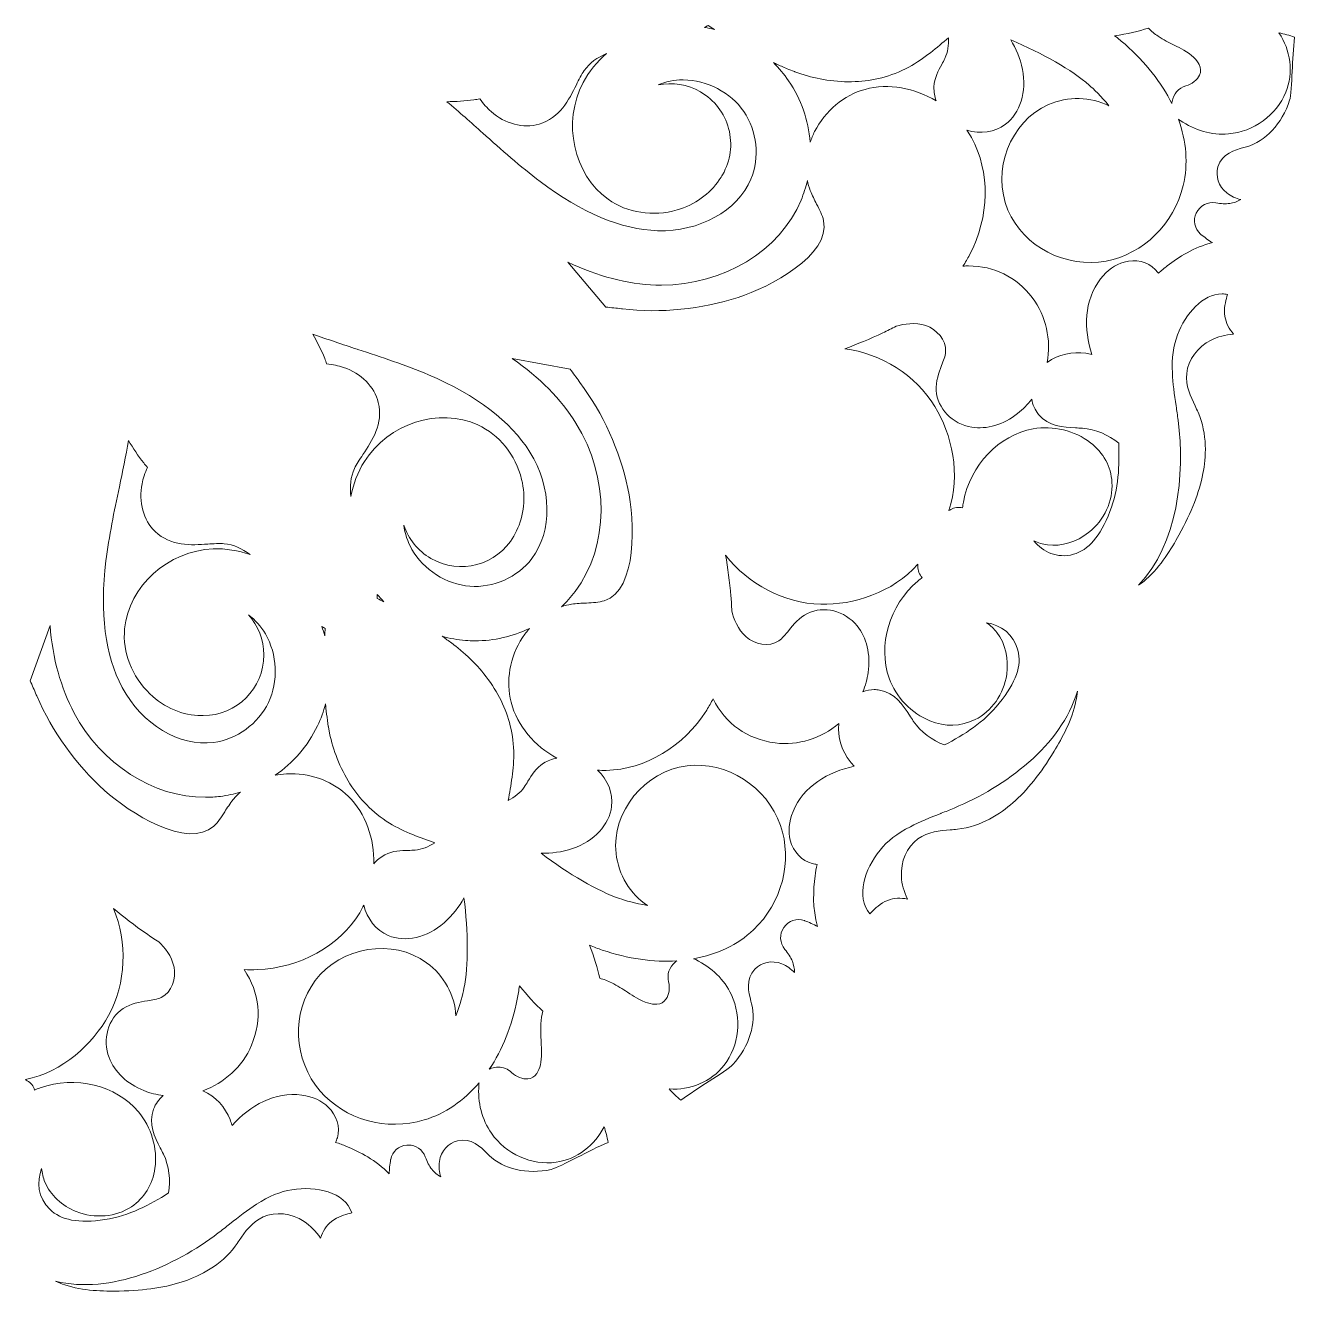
# Model space of a CAD drawing. Header units: inches. Extents: x -5 to 3122, y -2796 to 0.
# Drawn here: x 487.3 to 826.3, y -1914.3 to -1575.3 of the extents above; entities that cross this region are included whole.
import ezdxf

# ---------------------------------------------------------------- set-up
doc = ezdxf.new("R2010")
doc.units = ezdxf.units.IN
doc.header["$MEASUREMENT"] = 0
doc.layers.add('6', color=7, linetype='Continuous')

msp = doc.modelspace()

# ---------------------------------------------------------------- linework, layer by layer
at = {"layer": '6', "lineweight": 0}
for points, knots in [([(668.71, -1575.84), (669.03, -1575.67), (669.35, -1575.49), (669.66, -1575.3), (670.22, -1575.67), (670.78, -1576.04), (671.33, -1576.4), (670.47, -1576.18), (669.59, -1575.99), (668.71, -1575.84)], [0, 0, 0, 0, 1, 1, 1, 2, 2, 2, 3, 3, 3, 3]), ([(793.57, -1595.62), (793.54, -1595.81), (793.52, -1596), (793.51, -1596.2), (790.75, -1590.6), (786.54, -1585.2), (781.02, -1580.36), (780.16, -1579.6), (779.23, -1578.85), (778.23, -1578.09), (781.59, -1577.58), (784.65, -1576.89), (787.25, -1576.05), (788.02, -1576.82), (788.9, -1577.54), (789.9, -1578.21), (791.3, -1579.14), (792.75, -1579.87), (794.15, -1580.58), (795.04, -1581.03), (795.88, -1581.45), (796.68, -1581.92), (798.83, -1583.15), (800.19, -1584.41), (800.85, -1585.79), (801.31, -1586.75), (801.34, -1587.65), (800.93, -1588.56), (800.35, -1589.86), (798.9, -1591.01), (797.24, -1591.49), (795.3, -1592.05), (793.9, -1593.63), (793.57, -1595.62)], [0, 0, 0, 0, 1, 1, 1, 2, 2, 2, 3, 3, 3, 4, 4, 4, 5, 5, 5, 6, 6, 6, 7, 7, 7, 8, 8, 8, 9, 9, 9, 10, 10, 10, 11, 11, 11, 11]), ([(732.91, -1584.12), (732.68, -1584.64), (732.38, -1585.17), (732.07, -1585.74), (731.14, -1587.4), (730.1, -1589.28), (729.98, -1591.75), (729.93, -1593.05), (730.15, -1594.31), (730.57, -1595.49), (724.82, -1591.97), (717.89, -1590.67), (711.56, -1592.39), (705.95, -1593.91), (700.92, -1598.13), (698.1, -1603.68), (697.64, -1604.6), (697.24, -1605.53), (696.92, -1606.48), (696.45, -1600.69), (694.51, -1595), (691.16, -1590.11), (689.96, -1588.36), (688.59, -1586.74), (687.09, -1585.26), (687.44, -1585.43), (687.8, -1585.59), (688.15, -1585.76), (689.09, -1586.18), (690.04, -1586.58), (691.2, -1587.05), (691.2, -1587.05), (692.71, -1587.66), (692.71, -1587.66), (692.76, -1587.68), (692.8, -1587.69), (692.84, -1587.71), (692.84, -1587.71), (694.44, -1588.26), (694.44, -1588.26), (696.73, -1589.01), (699.05, -1589.56), (701.33, -1589.9), (706.49, -1590.68), (711.43, -1590.47), (716.01, -1589.28), (718.42, -1588.67), (720.83, -1587.74), (723.25, -1586.47), (725.4, -1585.28), (727.19, -1583.97), (729.01, -1582.6), (730.73, -1581.26), (732.33, -1579.91), (733.88, -1578.59), (733.95, -1580.6), (733.69, -1582.42), (732.91, -1584.12)], [0, 0, 0, 0, 1, 1, 1, 2, 2, 2, 3, 3, 3, 4, 4, 4, 5, 5, 5, 6, 6, 6, 7, 7, 7, 8, 8, 8, 9, 9, 9, 10, 10, 10, 11, 11, 11, 12, 12, 12, 13, 13, 13, 14, 14, 14, 15, 15, 15, 16, 16, 16, 17, 17, 17, 18, 18, 18, 19, 19, 19, 19]), ([(813.42, -1607.76), (813.18, -1607.83), (812.94, -1607.9), (812.69, -1607.96), (810.39, -1608.57), (806.91, -1609.5), (805.84, -1613.08), (805.09, -1615.58), (806.01, -1618.32), (808.19, -1620.05), (809.37, -1620.99), (810.64, -1621.52), (811.91, -1621.81), (811.04, -1622.37), (810, -1622.74), (809, -1622.87), (807.88, -1623.02), (806.66, -1622.97), (805.26, -1622.72), (803.09, -1622.35), (801, -1623.43), (800.05, -1625.42), (799.12, -1627.37), (799.58, -1629.64), (801.21, -1631.05), (801.22, -1631.06), (801.27, -1631.1), (801.28, -1631.12), (802.25, -1631.93), (803.28, -1632.67), (804.36, -1633.34), (799.43, -1634.5), (795.3, -1637.25), (792.31, -1639.52), (791.48, -1640.15), (790.68, -1640.82), (789.91, -1641.53), (789.66, -1641.17), (789.38, -1640.82), (789.07, -1640.5), (787.05, -1638.43), (783.8, -1637.65), (780.76, -1638.51), (778.43, -1639.18), (776.26, -1640.73), (774.5, -1642.99), (770, -1648.78), (769.95, -1656.42), (772.17, -1663.22), (771.63, -1663.08), (771.09, -1662.97), (770.55, -1662.88), (767.12, -1662.36), (763.18, -1663.13), (760.24, -1665.35), (761.27, -1659.36), (760.01, -1652.96), (756.22, -1648.03), (751.89, -1642.41), (746.11, -1639.55), (739.21, -1639.55), (738.72, -1639.55), (738.23, -1639.57), (737.73, -1639.6), (738.36, -1638.62), (738.94, -1637.63), (739.48, -1636.62), (744.85, -1626.43), (745.05, -1614.43), (739.99, -1605.28), (739.62, -1604.6), (739.21, -1603.94), (738.78, -1603.3), (742.36, -1604.41), (746.25, -1603.86), (749.08, -1601.73), (753, -1598.78), (754.78, -1593.02), (753.6, -1587.05), (753.03, -1584.12), (751.86, -1581.47), (750.49, -1579.18), (758.96, -1582.71), (766.84, -1587.23), (771.44, -1591.27), (772.6, -1592.28), (774.66, -1594.22), (776.72, -1596.79), (771.87, -1594.31), (765.77, -1594.18), (760.53, -1596.48), (750.32, -1600.97), (745.28, -1614.12), (749.75, -1624.63), (753.92, -1634.44), (765.2, -1640.29), (775.99, -1638.25), (785.89, -1636.37), (794.15, -1628.26), (796.56, -1618.07), (797.9, -1612.35), (797.42, -1606.3), (795.28, -1600.35), (795.43, -1600.48), (795.58, -1600.6), (795.74, -1600.71), (799.6, -1603.38), (804.19, -1604.65), (808.63, -1604.28), (815.35, -1603.72), (821.52, -1599.26), (823.96, -1593.18), (826.06, -1587.98), (825.24, -1581.81), (822.12, -1577.33), (823.52, -1577.57), (824.92, -1577.96), (826.31, -1578.49), (825.96, -1581.32), (825.8, -1584.6), (825.65, -1587.58), (825.5, -1590.69), (825.33, -1594.22), (824.97, -1595.32), (822.95, -1601.56), (818.52, -1606.33), (813.42, -1607.76)], [0, 0, 0, 0, 1, 1, 1, 2, 2, 2, 3, 3, 3, 4, 4, 4, 5, 5, 5, 6, 6, 6, 7, 7, 7, 8, 8, 8, 9, 9, 9, 10, 10, 10, 11, 11, 11, 12, 12, 12, 13, 13, 13, 14, 14, 14, 15, 15, 15, 16, 16, 16, 17, 17, 17, 18, 18, 18, 19, 19, 19, 20, 20, 20, 21, 21, 21, 22, 22, 22, 23, 23, 23, 24, 24, 24, 25, 25, 25, 26, 26, 26, 27, 27, 27, 28, 28, 28, 29, 29, 29, 30, 30, 30, 31, 31, 31, 32, 32, 32, 33, 33, 33, 34, 34, 34, 35, 35, 35, 36, 36, 36, 37, 37, 37, 38, 38, 38, 39, 39, 39, 40, 40, 40, 41, 41, 41, 42, 42, 42, 42]), ([(636.27, -1590.59), (630.66, -1601.17), (633.65, -1615.15), (642.94, -1621.75), (648.06, -1625.4), (654.96, -1626.46), (661.39, -1624.59), (666.09, -1623.22), (670.08, -1620.36), (672.64, -1616.53), (672.95, -1616.09), (673.25, -1615.64), (673.51, -1615.18), (675.67, -1611.43), (676.25, -1607.07), (675.13, -1602.89), (674.01, -1598.71), (671.33, -1595.21), (667.58, -1593.05), (664.13, -1591.06), (660.15, -1590.41), (656.28, -1591.2), (658.33, -1590.35), (660.59, -1589.87), (662.91, -1589.86), (662.91, -1589.86), (663.01, -1589.86), (663.01, -1589.86), (669.31, -1589.86), (675.66, -1593.18), (679.19, -1598.32), (682.75, -1603.52), (683.5, -1610.61), (681.09, -1616.37), (677.55, -1624.83), (667.27, -1630.5), (656.17, -1630.15), (646.46, -1629.82), (635.89, -1625.4), (624.76, -1617.01), (619.49, -1613.04), (614.38, -1608.47), (609.44, -1604.05), (606.34, -1601.28), (603.17, -1598.44), (599.88, -1595.68), (602.31, -1595.68), (604.71, -1595.52), (607.1, -1595.19), (607.61, -1595.12), (608.13, -1595.02), (608.64, -1594.91), (609.62, -1596.26), (610.62, -1597.38), (611.7, -1598.34), (615.41, -1601.63), (620.31, -1602.91), (624.48, -1601.69), (630.08, -1600.05), (632.5, -1595.15), (634.45, -1591.19), (635.16, -1589.76), (635.83, -1588.41), (636.56, -1587.35), (637.98, -1585.32), (640.09, -1583.88), (642.55, -1582.8), (639.99, -1585), (637.84, -1587.63), (636.27, -1590.59)], [0, 0, 0, 0, 1, 1, 1, 2, 2, 2, 3, 3, 3, 4, 4, 4, 5, 5, 5, 6, 6, 6, 7, 7, 7, 8, 8, 8, 9, 9, 9, 10, 10, 10, 11, 11, 11, 12, 12, 12, 13, 13, 13, 14, 14, 14, 15, 15, 15, 16, 16, 16, 17, 17, 17, 18, 18, 18, 19, 19, 19, 20, 20, 20, 21, 21, 21, 22, 22, 22, 23, 23, 23, 23]), ([(700.49, -1627.47), (702.48, -1636.74), (685.98, -1645.28), (677.68, -1647.96), (667.78, -1651.17), (657.09, -1652.23), (646.75, -1651.03), (646.75, -1651.03), (646.5, -1651), (646.5, -1651), (645.15, -1650.84), (643.76, -1650.68), (642.34, -1650.56), (642.34, -1650.56), (632.21, -1638.57), (632.21, -1638.57), (640.2, -1642.36), (648.05, -1644.4), (655.69, -1644.66), (656.18, -1644.67), (656.68, -1644.68), (657.17, -1644.68), (673.81, -1644.68), (688.8, -1635.55), (694.49, -1621.97), (695.2, -1620.27), (695.75, -1618.53), (696.16, -1616.75), (696.35, -1617.67), (696.61, -1618.57), (696.95, -1619.44), (697.44, -1620.73), (698.05, -1621.91), (698.64, -1623.05), (699.43, -1624.58), (700.18, -1626.03), (700.49, -1627.47)], [0, 0, 0, 0, 1, 1, 1, 2, 2, 2, 3, 3, 3, 4, 4, 4, 5, 5, 5, 6, 6, 6, 7, 7, 7, 8, 8, 8, 9, 9, 9, 10, 10, 10, 11, 11, 11, 12, 12, 12, 12]), ([(786.68, -1723.23), (786.02, -1723.82), (785.34, -1724.36), (784.64, -1724.85), (795.08, -1713.92), (797.09, -1695.33), (795.19, -1680.76), (795.02, -1679.47), (794.84, -1678.2), (794.66, -1676.95), (794.21, -1673.85), (793.79, -1670.93), (793.66, -1668.1), (793.46, -1664.18), (793.9, -1660.87), (795.02, -1658), (797.23, -1652.29), (801.67, -1647.03), (806.97, -1647.03), (807.44, -1647.03), (807.92, -1647.07), (808.4, -1647.16), (808.35, -1647.34), (808.3, -1647.54), (808.25, -1647.71), (807.87, -1649.06), (807.35, -1650.91), (807.68, -1653.04), (807.96, -1654.82), (808.8, -1656.47), (810.03, -1657.78), (807.79, -1657.95), (805.78, -1658.49), (804.02, -1659.37), (800.37, -1661.2), (797.87, -1664.61), (797.49, -1668.26), (797.15, -1671.6), (798.51, -1674.43), (799.72, -1676.94), (799.99, -1677.51), (800.27, -1678.08), (800.52, -1678.65), (803.09, -1684.53), (802.65, -1690.79), (801.83, -1695.01), (800.85, -1700.03), (798.81, -1705.25), (795.41, -1711.44), (793.39, -1715.11), (790.58, -1719.76), (786.68, -1723.23)], [0, 0, 0, 0, 1, 1, 1, 2, 2, 2, 3, 3, 3, 4, 4, 4, 5, 5, 5, 6, 6, 6, 7, 7, 7, 8, 8, 8, 9, 9, 9, 10, 10, 10, 11, 11, 11, 12, 12, 12, 13, 13, 13, 14, 14, 14, 15, 15, 15, 16, 16, 16, 17, 17, 17, 17]), ([(575.18, -1693.68), (575.72, -1692.52), (576.56, -1691.27), (577.46, -1689.91), (579.9, -1686.26), (582.93, -1681.72), (581.55, -1676.05), (580.52, -1671.83), (576.96, -1668.23), (572.26, -1666.66), (570.88, -1666.21), (569.42, -1665.9), (567.75, -1665.72), (567.6, -1665.22), (567.42, -1664.73), (567.23, -1664.26), (566.32, -1662.02), (565.25, -1659.85), (564.04, -1657.76), (568.03, -1659.2), (572.04, -1660.52), (575.95, -1661.81), (575.95, -1661.81), (576.07, -1661.85), (576.07, -1661.85), (582.37, -1663.92), (588.88, -1666.06), (594.95, -1668.63), (607.78, -1674.07), (616.9, -1681.02), (622.04, -1689.27), (627.92, -1698.72), (628.14, -1710.43), (622.57, -1717.74), (618.78, -1722.71), (612.28, -1725.61), (605.99, -1725.11), (599.73, -1724.63), (593.67, -1720.76), (590.53, -1715.26), (589.37, -1713.23), (588.64, -1711.01), (588.36, -1708.81), (589.57, -1712.43), (592.06, -1715.64), (595.62, -1717.7), (603.35, -1722.16), (613.28, -1719.5), (617.75, -1711.77), (618.01, -1711.31), (618.26, -1710.83), (618.48, -1710.34), (620.51, -1706.21), (620.99, -1701.32), (619.83, -1696.57), (618.24, -1690.07), (613.87, -1684.62), (608.15, -1682.01), (597.78, -1677.26), (584.19, -1681.67), (577.83, -1691.82), (576.05, -1694.66), (574.85, -1697.83), (574.22, -1701.15), (573.93, -1698.48), (574.12, -1695.93), (575.18, -1693.68)], [0, 0, 0, 0, 1, 1, 1, 2, 2, 2, 3, 3, 3, 4, 4, 4, 5, 5, 5, 6, 6, 6, 7, 7, 7, 8, 8, 8, 9, 9, 9, 10, 10, 10, 11, 11, 11, 12, 12, 12, 13, 13, 13, 14, 14, 14, 15, 15, 15, 16, 16, 16, 17, 17, 17, 18, 18, 18, 19, 19, 19, 20, 20, 20, 21, 21, 21, 22, 22, 22, 22]), ([(767.76, -1682.81), (768.38, -1682.84), (769, -1682.87), (769.61, -1682.92), (773.17, -1683.22), (776.58, -1684.64), (779.32, -1686.93), (779.56, -1692.81), (779.36, -1699.05), (776.96, -1705.18), (774.36, -1711.84), (771.26, -1715.46), (767.23, -1716.58), (762.87, -1717.78), (759.11, -1715.97), (756.67, -1713), (757.8, -1713.55), (759.02, -1713.91), (760.32, -1714.08), (763.97, -1714.55), (768.07, -1713.31), (771.28, -1710.76), (775.46, -1707.45), (777.86, -1702.32), (777.53, -1697.38), (777.25, -1693.16), (775.26, -1689.5), (771.76, -1686.77), (767.61, -1683.53), (761.76, -1682.11), (756.49, -1683.06), (747.34, -1684.72), (739.67, -1692.77), (737.84, -1702.63), (737.74, -1703.14), (737.67, -1703.66), (737.61, -1704.18), (736.54, -1703.91), (735.4, -1704.04), (734.46, -1704.63), (734.3, -1704.73), (734.12, -1704.83), (733.95, -1704.92), (737.2, -1695.29), (734.75, -1684.48), (730.23, -1677.1), (725.08, -1668.69), (715.9, -1662.96), (706.14, -1661.68), (709.45, -1660.47), (712.85, -1659.05), (716.35, -1657.42), (717.51, -1656.89), (718.69, -1656.29), (719.86, -1655.65), (721.95, -1655.03), (724.93, -1654.54), (727.78, -1655.49), (730.62, -1656.45), (733.38, -1659.34), (733.09, -1662.52), (732.99, -1663.64), (732.52, -1664.87), (732.02, -1666.18), (731.28, -1668.12), (730.44, -1670.33), (730.58, -1672.84), (730.86, -1677.6), (734.93, -1681.81), (740.05, -1682.63), (744.07, -1683.28), (748.55, -1681.95), (752.33, -1678.98), (753.76, -1677.86), (755.01, -1676.56), (756.08, -1675.13), (756.33, -1676.63), (756.94, -1678.03), (757.9, -1679.2), (760.61, -1682.5), (764.58, -1682.67), (767.76, -1682.81)], [0, 0, 0, 0, 1, 1, 1, 2, 2, 2, 3, 3, 3, 4, 4, 4, 5, 5, 5, 6, 6, 6, 7, 7, 7, 8, 8, 8, 9, 9, 9, 10, 10, 10, 11, 11, 11, 12, 12, 12, 13, 13, 13, 14, 14, 14, 15, 15, 15, 16, 16, 16, 17, 17, 17, 18, 18, 18, 19, 19, 19, 20, 20, 20, 21, 21, 21, 22, 22, 22, 23, 23, 23, 24, 24, 24, 25, 25, 25, 26, 26, 26, 27, 27, 27, 27]), ([(634.11, -1726.54), (643.26, -1714.53), (643.36, -1696.05), (634.36, -1681.6), (630.32, -1675.11), (624.63, -1669.33), (617.35, -1664.31), (617.35, -1664.31), (632.8, -1667.09), (632.8, -1667.09), (633.61, -1668.24), (634.43, -1669.35), (635.24, -1670.43), (635.24, -1670.43), (635.41, -1670.67), (635.41, -1670.67), (641.62, -1679.02), (646.05, -1688.82), (648.22, -1698.99), (650.05, -1707.52), (650.9, -1726.08), (641.88, -1728.99), (640.48, -1729.44), (638.85, -1729.52), (637.13, -1729.6), (635.84, -1729.66), (634.52, -1729.72), (633.16, -1729.93), (632.24, -1730.08), (631.33, -1730.3), (630.45, -1730.6), (631.77, -1729.36), (633, -1728), (634.11, -1726.54)], [0, 0, 0, 0, 1, 1, 1, 2, 2, 2, 3, 3, 3, 4, 4, 4, 5, 5, 5, 6, 6, 6, 7, 7, 7, 8, 8, 8, 9, 9, 9, 10, 10, 10, 11, 11, 11, 11]), ([(513.79, -1736.49), (513.2, -1742.75), (515.73, -1749.25), (520.56, -1753.88), (524.45, -1757.61), (529.35, -1759.66), (534.31, -1759.66), (534.32, -1759.66), (534.33, -1759.66), (534.34, -1759.66), (534.48, -1759.67), (534.62, -1759.68), (534.77, -1759.68), (543.7, -1759.68), (550.97, -1752.41), (550.97, -1743.48), (550.97, -1739.36), (549.43, -1735.6), (546.89, -1732.74), (548.66, -1734.09), (550.22, -1735.83), (551.4, -1737.85), (554.59, -1743.32), (554.91, -1750.51), (552.2, -1756.17), (549.48, -1761.86), (543.72, -1766.04), (537.53, -1766.84), (528.41, -1768.02), (518.38, -1761.97), (513.14, -1752.15), (508.56, -1743.57), (507.1, -1732.2), (508.81, -1718.37), (509.61, -1711.81), (511.02, -1705.11), (512.38, -1698.59), (513.23, -1694.53), (514.1, -1690.37), (514.84, -1686.16), (516.05, -1688.26), (517.4, -1690.27), (518.88, -1692.17), (519.19, -1692.58), (519.53, -1692.98), (519.89, -1693.36), (519.2, -1694.89), (518.74, -1696.31), (518.45, -1697.73), (517.45, -1702.59), (518.79, -1707.47), (521.93, -1710.47), (526.15, -1714.5), (531.6, -1714.15), (535.98, -1713.86), (537.58, -1713.76), (539.1, -1713.66), (540.39, -1713.77), (542.86, -1713.98), (545.16, -1715.08), (547.32, -1716.67), (544.14, -1715.55), (540.8, -1715.01), (537.45, -1715.13), (525.48, -1715.56), (514.86, -1725.14), (513.79, -1736.49)], [0, 0, 0, 0, 1, 1, 1, 2, 2, 2, 3, 3, 3, 4, 4, 4, 5, 5, 5, 6, 6, 6, 7, 7, 7, 8, 8, 8, 9, 9, 9, 10, 10, 10, 11, 11, 11, 12, 12, 12, 13, 13, 13, 14, 14, 14, 15, 15, 15, 16, 16, 16, 17, 17, 17, 18, 18, 18, 19, 19, 19, 20, 20, 20, 21, 21, 21, 22, 22, 22, 22]), ([(709.44, -1735.67), (706.16, -1731.65), (700.48, -1730.23), (696.21, -1732.37), (693.97, -1733.49), (692.48, -1735.33), (691.17, -1736.94), (690.29, -1738.02), (689.46, -1739.05), (688.53, -1739.7), (685.92, -1741.54), (682.04, -1740.59), (679.79, -1738.61), (677.54, -1736.62), (676.47, -1733.79), (675.97, -1731.68), (675.94, -1730.33), (675.86, -1729), (675.75, -1727.75), (675.41, -1723.9), (674.93, -1720.25), (674.33, -1716.78), (680.32, -1724.59), (689.87, -1729.68), (699.73, -1729.93), (708.37, -1730.14), (718.96, -1726.87), (725.68, -1719.23), (725.69, -1719.43), (725.7, -1719.63), (725.69, -1719.82), (725.65, -1720.93), (726.1, -1721.98), (726.87, -1722.78), (726.45, -1723.09), (726.04, -1723.41), (725.64, -1723.75), (718.02, -1730.26), (714.88, -1740.93), (718.03, -1749.69), (719.83, -1754.73), (723.99, -1759.08), (728.87, -1761.06), (732.98, -1762.72), (737.15, -1762.62), (740.95, -1760.75), (745.39, -1758.56), (748.63, -1753.93), (749.41, -1748.65), (750.01, -1744.6), (749.04, -1740.43), (746.81, -1737.5), (746.01, -1736.45), (745.08, -1735.57), (744.04, -1734.88), (747.83, -1735.5), (751.28, -1737.85), (752.42, -1742.22), (753.47, -1746.28), (751.88, -1750.77), (747.41, -1756.36), (743.31, -1761.49), (738.01, -1764.79), (732.79, -1767.52), (729.43, -1766.3), (726.51, -1764.05), (724.46, -1761.12), (724.11, -1760.62), (723.78, -1760.1), (723.45, -1759.57), (721.73, -1756.89), (719.6, -1753.54), (715.39, -1752.84), (714.94, -1752.77), (714.48, -1752.73), (714.03, -1752.73), (712.99, -1752.73), (711.94, -1752.93), (710.95, -1753.3), (711.65, -1751.66), (712.15, -1749.93), (712.41, -1748.13), (713.09, -1743.37), (712, -1738.83), (709.44, -1735.67)], [0, 0, 0, 0, 1, 1, 1, 2, 2, 2, 3, 3, 3, 4, 4, 4, 5, 5, 5, 6, 6, 6, 7, 7, 7, 8, 8, 8, 9, 9, 9, 10, 10, 10, 11, 11, 11, 12, 12, 12, 13, 13, 13, 14, 14, 14, 15, 15, 15, 16, 16, 16, 17, 17, 17, 18, 18, 18, 19, 19, 19, 20, 20, 20, 21, 21, 21, 22, 22, 22, 23, 23, 23, 24, 24, 24, 25, 25, 25, 26, 26, 26, 27, 27, 27, 28, 28, 28, 28]), ([(583.04, -1729.25), (582.46, -1728.95), (581.87, -1728.65), (581.29, -1728.36), (581.29, -1728), (581.29, -1727.64), (581.27, -1727.28), (581.84, -1727.96), (582.43, -1728.62), (583.04, -1729.25)], [0, 0, 0, 0, 1, 1, 1, 2, 2, 2, 3, 3, 3, 3]), ([(542.79, -1782.11), (541.93, -1783.18), (541.21, -1784.29), (540.52, -1785.38), (539.59, -1786.83), (538.71, -1788.2), (537.61, -1789.19), (530.58, -1795.55), (514.94, -1785.53), (508.46, -1779.68), (500.74, -1772.71), (494.47, -1763.98), (490.34, -1754.43), (490.34, -1754.43), (490.2, -1754.1), (490.2, -1754.1), (489.67, -1752.88), (489.13, -1751.63), (488.54, -1750.37), (488.54, -1750.37), (493.86, -1735.61), (493.86, -1735.61), (494.57, -1744.42), (496.73, -1752.24), (500.33, -1758.98), (507.63, -1772.66), (521.38, -1781.49), (535.36, -1781.49), (536.7, -1781.49), (538.05, -1781.41), (539.37, -1781.24), (541.2, -1781.01), (542.99, -1780.62), (544.73, -1780.08), (544.03, -1780.71), (543.38, -1781.38), (542.79, -1782.11)], [0, 0, 0, 0, 1, 1, 1, 2, 2, 2, 3, 3, 3, 4, 4, 4, 5, 5, 5, 6, 6, 6, 7, 7, 7, 8, 8, 8, 9, 9, 9, 10, 10, 10, 11, 11, 11, 12, 12, 12, 12]), ([(567.36, -1736.4), (567.32, -1737.05), (567.29, -1737.71), (567.26, -1738.36), (567.02, -1737.51), (566.74, -1736.67), (566.44, -1735.85), (566.74, -1736.04), (567.05, -1736.22), (567.36, -1736.4)], [0, 0, 0, 0, 1, 1, 1, 2, 2, 2, 3, 3, 3, 3]), ([(625.7, -1772.39), (623.62, -1773.72), (622.51, -1775.57), (621.53, -1777.2), (621.2, -1777.75), (620.88, -1778.28), (620.55, -1778.74), (619.47, -1780.26), (618.02, -1781.4), (616.25, -1782.34), (616.61, -1780.34), (616.98, -1778.27), (617.29, -1776.08), (617.56, -1773.87), (617.8, -1771.67), (617.75, -1769.14), (617.64, -1766.47), (617.24, -1763.91), (616.57, -1761.54), (615.31, -1756.97), (613.02, -1752.58), (609.77, -1748.5), (608.33, -1746.69), (606.69, -1744.96), (604.86, -1743.32), (604.86, -1743.32), (603.62, -1742.25), (603.62, -1742.25), (603.59, -1742.22), (603.55, -1742.19), (603.52, -1742.16), (603.52, -1742.16), (602.22, -1741.14), (602.22, -1741.14), (601.24, -1740.38), (600.42, -1739.75), (599.59, -1739.17), (599.27, -1738.94), (598.95, -1738.71), (598.63, -1738.49), (600.66, -1739.05), (602.75, -1739.42), (604.86, -1739.59), (605.7, -1739.65), (606.56, -1739.69), (607.41, -1739.69), (612.47, -1739.69), (617.42, -1738.53), (621.9, -1736.41), (621.25, -1737.16), (620.64, -1737.96), (620.08, -1738.82), (616.69, -1744.03), (615.55, -1750.49), (617.03, -1756.12), (618.71, -1762.46), (623.3, -1767.81), (629.23, -1771.03), (627.99, -1771.25), (626.79, -1771.69), (625.7, -1772.39)], [0, 0, 0, 0, 1, 1, 1, 2, 2, 2, 3, 3, 3, 4, 4, 4, 5, 5, 5, 6, 6, 6, 7, 7, 7, 8, 8, 8, 9, 9, 9, 10, 10, 10, 11, 11, 11, 12, 12, 12, 13, 13, 13, 14, 14, 14, 15, 15, 15, 16, 16, 16, 17, 17, 17, 18, 18, 18, 19, 19, 19, 20, 20, 20, 20]), ([(681.09, -1835.91), (681.15, -1836.16), (681.22, -1836.4), (681.28, -1836.64), (682.59, -1841.77), (680.67, -1847.99), (676.28, -1852.87), (675.51, -1853.73), (672.54, -1855.64), (669.92, -1857.33), (667.42, -1858.94), (664.66, -1860.71), (662.39, -1862.43), (661.23, -1861.49), (660.2, -1860.48), (659.29, -1859.4), (664.73, -1859.85), (670.47, -1857.47), (673.93, -1853.06), (677.96, -1847.9), (678.74, -1840.34), (675.86, -1834.23), (673.96, -1830.2), (670.57, -1826.87), (666.33, -1824.86), (666.15, -1824.78), (665.97, -1824.7), (665.79, -1824.64), (672.01, -1823.51), (677.5, -1820.91), (681.77, -1816.88), (689.4, -1809.71), (692.29, -1798.49), (688.96, -1788.98), (685.34, -1778.62), (674.63, -1771.76), (664.05, -1773.07), (652.72, -1774.45), (643.85, -1785.39), (645.06, -1796.48), (645.69, -1802.17), (648.86, -1807.39), (653.42, -1810.35), (650.17, -1809.85), (647.46, -1809.03), (646.01, -1808.54), (640.21, -1806.57), (632.35, -1802), (625.05, -1796.43), (627.73, -1796.46), (630.61, -1796.16), (633.44, -1795.19), (639.19, -1793.23), (643.29, -1788.81), (643.88, -1783.94), (644.31, -1780.43), (642.85, -1776.78), (640.09, -1774.23), (640.86, -1774.29), (641.64, -1774.31), (642.42, -1774.29), (652.86, -1774.1), (663.16, -1767.93), (669.3, -1758.18), (669.9, -1757.21), (670.47, -1756.21), (671, -1755.17), (674.4, -1761.93), (680.02, -1765.96), (687.55, -1766.96), (693.71, -1767.78), (699.89, -1765.68), (704.56, -1761.79), (704.11, -1765.45), (705.41, -1769.25), (707.58, -1771.95), (707.92, -1772.38), (708.29, -1772.79), (708.68, -1773.19), (701.68, -1774.67), (695.09, -1778.53), (692.33, -1785.32), (691.25, -1787.98), (690.99, -1790.63), (691.58, -1792.98), (692.35, -1796.04), (694.66, -1798.47), (697.46, -1799.18), (697.89, -1799.29), (698.33, -1799.36), (698.77, -1799.4), (698.54, -1800.42), (698.36, -1801.45), (698.23, -1802.49), (697.75, -1806.22), (697.44, -1811.16), (698.9, -1816), (697.78, -1815.4), (696.63, -1814.88), (695.45, -1814.46), (695.42, -1814.45), (695.37, -1814.43), (695.34, -1814.42), (693.3, -1813.72), (691.11, -1814.45), (689.89, -1816.23), (688.64, -1818.05), (688.75, -1820.4), (690.16, -1822.1), (691.06, -1823.18), (691.72, -1824.21), (692.15, -1825.26), (692.54, -1826.19), (692.74, -1827.28), (692.69, -1828.31), (691.81, -1827.36), (690.71, -1826.52), (689.31, -1825.96), (686.71, -1824.94), (683.88, -1825.51), (682.09, -1827.42), (679.53, -1830.14), (680.47, -1833.61), (681.09, -1835.91)], [0, 0, 0, 0, 1, 1, 1, 2, 2, 2, 3, 3, 3, 4, 4, 4, 5, 5, 5, 6, 6, 6, 7, 7, 7, 8, 8, 8, 9, 9, 9, 10, 10, 10, 11, 11, 11, 12, 12, 12, 13, 13, 13, 14, 14, 14, 15, 15, 15, 16, 16, 16, 17, 17, 17, 18, 18, 18, 19, 19, 19, 20, 20, 20, 21, 21, 21, 22, 22, 22, 23, 23, 23, 24, 24, 24, 25, 25, 25, 26, 26, 26, 27, 27, 27, 28, 28, 28, 29, 29, 29, 30, 30, 30, 31, 31, 31, 32, 32, 32, 33, 33, 33, 34, 34, 34, 35, 35, 35, 36, 36, 36, 37, 37, 37, 38, 38, 38, 39, 39, 39, 40, 40, 40, 41, 41, 41, 41]), ([(751.04, -1782.98), (747.8, -1785.8), (742.6, -1789.31), (736.22, -1790.03), (735.6, -1790.09), (734.97, -1790.14), (734.34, -1790.19), (731.57, -1790.4), (728.43, -1790.63), (725.71, -1792.6), (722.73, -1794.75), (721.03, -1798.62), (721.27, -1802.7), (721.39, -1804.66), (721.93, -1806.67), (722.9, -1808.69), (721.15, -1808.28), (719.3, -1808.38), (717.62, -1809.03), (715.6, -1809.81), (714.26, -1811.19), (713.28, -1812.2), (713.16, -1812.32), (713.02, -1812.46), (712.89, -1812.59), (709.01, -1807.99), (711.4, -1800.78), (715.58, -1795.59), (717.51, -1793.19), (720.16, -1791.15), (723.68, -1789.34), (726.17, -1788.06), (728.91, -1786.96), (731.81, -1785.8), (731.81, -1785.8), (731.91, -1785.76), (731.91, -1785.76), (733.06, -1785.3), (734.22, -1784.84), (735.38, -1784.35), (748.95, -1778.72), (764.04, -1767.68), (768.29, -1753.17), (768.22, -1754.02), (768.09, -1754.88), (767.91, -1755.75), (766.85, -1760.86), (764.23, -1765.62), (762.06, -1769.2), (758.4, -1775.24), (754.9, -1779.62), (751.04, -1782.98)], [0, 0, 0, 0, 1, 1, 1, 2, 2, 2, 3, 3, 3, 4, 4, 4, 5, 5, 5, 6, 6, 6, 7, 7, 7, 8, 8, 8, 9, 9, 9, 10, 10, 10, 11, 11, 11, 12, 12, 12, 13, 13, 13, 14, 14, 14, 15, 15, 15, 16, 16, 16, 17, 17, 17, 17]), ([(573.53, -1781.23), (569.67, -1777.4), (564.03, -1775.19), (558.25, -1775.19), (557.84, -1775.19), (557.43, -1775.2), (557.03, -1775.23), (556, -1775.28), (554.99, -1775.41), (554, -1775.6), (558.79, -1772.3), (562.74, -1767.78), (565.3, -1762.43), (566.22, -1760.52), (566.94, -1758.52), (567.47, -1756.48), (567.5, -1756.87), (567.53, -1757.26), (567.57, -1757.65), (567.68, -1758.75), (567.82, -1759.87), (567.97, -1760.94), (567.97, -1760.94), (568.2, -1762.55), (568.2, -1762.55), (568.21, -1762.59), (568.22, -1762.64), (568.23, -1762.68), (568.23, -1762.68), (568.54, -1764.34), (568.54, -1764.34), (569.04, -1766.7), (569.72, -1768.98), (570.57, -1771.13), (572.47, -1775.98), (575.13, -1780.16), (578.45, -1783.53), (580.17, -1785.31), (582.19, -1786.94), (584.5, -1788.39), (586.61, -1789.67), (588.63, -1790.56), (590.74, -1791.45), (592.75, -1792.27), (594.72, -1792.98), (596.64, -1793.66), (594.93, -1794.73), (593.22, -1795.42), (591.36, -1795.59), (590.8, -1795.65), (590.19, -1795.66), (589.54, -1795.67), (587.64, -1795.7), (585.49, -1795.74), (583.29, -1796.87), (582.14, -1797.47), (581.16, -1798.29), (580.35, -1799.25), (580.52, -1792.51), (578.19, -1785.85), (573.53, -1781.23)], [0, 0, 0, 0, 1, 1, 1, 2, 2, 2, 3, 3, 3, 4, 4, 4, 5, 5, 5, 6, 6, 6, 7, 7, 7, 8, 8, 8, 9, 9, 9, 10, 10, 10, 11, 11, 11, 12, 12, 12, 13, 13, 13, 14, 14, 14, 15, 15, 15, 16, 16, 16, 17, 17, 17, 18, 18, 18, 19, 19, 19, 20, 20, 20, 20]), ([(584.85, -1878.31), (584.63, -1879.55), (584.5, -1880.81), (584.46, -1882.08), (580.99, -1878.39), (576.55, -1876.19), (573.08, -1874.73), (572.12, -1874.33), (571.14, -1873.97), (570.14, -1873.66), (570.34, -1873.26), (570.49, -1872.85), (570.62, -1872.41), (571.4, -1869.63), (570.45, -1866.42), (568.18, -1864.23), (566.44, -1862.54), (564.02, -1861.44), (561.17, -1861.05), (553.92, -1860.05), (547.27, -1863.81), (542.49, -1869.14), (542.35, -1868.6), (542.17, -1868.08), (541.97, -1867.57), (540.71, -1864.34), (538.08, -1861.31), (534.68, -1859.87), (540.39, -1857.77), (545.3, -1853.48), (547.67, -1847.73), (550.57, -1840.7), (549.88, -1833.82), (545.73, -1827.5), (546.89, -1827.56), (548.05, -1827.57), (549.19, -1827.52), (560.69, -1827.09), (571.19, -1821.26), (576.58, -1812.31), (576.98, -1811.64), (577.35, -1810.95), (577.69, -1810.26), (578.52, -1813.92), (580.94, -1817.01), (584.2, -1818.4), (588.72, -1820.32), (594.6, -1818.98), (599.17, -1814.98), (601.42, -1813.01), (603.13, -1810.67), (604.44, -1808.34), (605.61, -1817.44), (605.64, -1826.53), (604.44, -1832.54), (604.14, -1834.04), (603.49, -1836.8), (602.3, -1839.86), (602.02, -1834.43), (599.09, -1829.08), (594.47, -1825.69), (585.48, -1819.09), (571.57, -1821.31), (564.7, -1830.43), (558.29, -1838.94), (558.87, -1851.64), (566.03, -1859.96), (572.6, -1867.6), (583.76, -1870.7), (593.79, -1867.68), (599.41, -1865.99), (604.41, -1862.54), (608.49, -1857.72), (608.46, -1857.91), (608.43, -1858.1), (608.42, -1858.29), (608.04, -1862.98), (609.23, -1867.57), (611.77, -1871.24), (615.61, -1876.78), (622.56, -1879.89), (629.04, -1878.98), (634.59, -1878.19), (639.52, -1874.4), (641.85, -1869.47), (642.33, -1870.8), (642.69, -1872.2), (642.92, -1873.67), (640.3, -1874.78), (637.38, -1876.28), (634.74, -1877.64), (631.97, -1879.06), (628.83, -1880.68), (627.69, -1880.92), (621.28, -1882.28), (614.94, -1880.83), (611.14, -1877.13), (610.97, -1876.96), (610.79, -1876.78), (610.61, -1876.6), (608.93, -1874.91), (606.38, -1872.37), (602.75, -1873.22), (600.21, -1873.82), (598.3, -1875.99), (597.88, -1878.75), (597.66, -1880.24), (597.84, -1881.61), (598.23, -1882.85), (597.31, -1882.37), (596.46, -1881.66), (595.85, -1880.86), (595.16, -1879.96), (594.6, -1878.88), (594.11, -1877.55), (593.4, -1875.61), (591.6, -1874.37), (589.56, -1874.37), (589.43, -1874.37), (589.3, -1874.37), (589.16, -1874.38), (587.01, -1874.55), (585.28, -1876.09), (584.86, -1878.23), (584.86, -1878.25), (584.85, -1878.28), (584.85, -1878.31)], [0, 0, 0, 0, 1, 1, 1, 2, 2, 2, 3, 3, 3, 4, 4, 4, 5, 5, 5, 6, 6, 6, 7, 7, 7, 8, 8, 8, 9, 9, 9, 10, 10, 10, 11, 11, 11, 12, 12, 12, 13, 13, 13, 14, 14, 14, 15, 15, 15, 16, 16, 16, 17, 17, 17, 18, 18, 18, 19, 19, 19, 20, 20, 20, 21, 21, 21, 22, 22, 22, 23, 23, 23, 24, 24, 24, 25, 25, 25, 26, 26, 26, 27, 27, 27, 28, 28, 28, 29, 29, 29, 30, 30, 30, 31, 31, 31, 32, 32, 32, 33, 33, 33, 34, 34, 34, 35, 35, 35, 36, 36, 36, 37, 37, 37, 38, 38, 38, 39, 39, 39, 40, 40, 40, 41, 41, 41, 42, 42, 42, 42]), ([(521.52, -1864.77), (520.02, -1868.77), (521.85, -1872.29), (523.32, -1875.12), (523.61, -1875.67), (523.89, -1876.22), (524.15, -1876.77), (525.67, -1880.01), (526.15, -1883.67), (525.53, -1887.18), (520.56, -1890.34), (515.05, -1893.28), (508.55, -1894.27), (501.48, -1895.34), (496.79, -1894.47), (493.81, -1891.54), (490.58, -1888.36), (490.28, -1884.21), (491.63, -1880.6), (491.72, -1881.86), (492.02, -1883.1), (492.52, -1884.31), (493.95, -1887.71), (497.07, -1890.63), (500.87, -1892.14), (505.84, -1894.11), (511.48, -1893.62), (515.59, -1890.86), (519.1, -1888.51), (521.28, -1884.95), (521.89, -1880.56), (522.63, -1875.35), (520.93, -1869.57), (517.47, -1865.48), (511.45, -1858.38), (500.65, -1855.76), (491.2, -1859.11), (490.71, -1859.29), (490.22, -1859.48), (489.74, -1859.69), (489.44, -1858.63), (488.75, -1857.7), (487.77, -1857.19), (487.61, -1857.1), (487.45, -1857), (487.28, -1856.9), (497.24, -1854.89), (505.37, -1847.37), (509.5, -1839.76), (514.21, -1831.09), (514.58, -1820.27), (510.81, -1811.19), (513.52, -1813.44), (516.44, -1815.68), (519.6, -1817.9), (520.65, -1818.64), (521.76, -1819.36), (522.9, -1820.06), (524.48, -1821.55), (526.39, -1823.89), (526.99, -1826.83), (527.58, -1829.76), (526.46, -1833.6), (523.56, -1834.95), (522.54, -1835.42), (521.23, -1835.63), (519.86, -1835.85), (517.8, -1836.18), (515.47, -1836.55), (513.37, -1837.93), (509.39, -1840.55), (507.77, -1846.19), (509.62, -1851.03), (511.07, -1854.84), (514.46, -1858.05), (518.93, -1859.84), (520.61, -1860.52), (522.36, -1860.95), (524.13, -1861.16), (522.96, -1862.12), (522.05, -1863.36), (521.52, -1864.77)], [0, 0, 0, 0, 1, 1, 1, 2, 2, 2, 3, 3, 3, 4, 4, 4, 5, 5, 5, 6, 6, 6, 7, 7, 7, 8, 8, 8, 9, 9, 9, 10, 10, 10, 11, 11, 11, 12, 12, 12, 13, 13, 13, 14, 14, 14, 15, 15, 15, 16, 16, 16, 17, 17, 17, 18, 18, 18, 19, 19, 19, 20, 20, 20, 21, 21, 21, 22, 22, 22, 23, 23, 23, 24, 24, 24, 25, 25, 25, 26, 26, 26, 27, 27, 27, 27]), ([(660.84, -1825.53), (659.28, -1826.8), (658.61, -1828.81), (659.09, -1830.77), (659.51, -1832.45), (659.24, -1834.28), (658.4, -1835.43), (657.82, -1836.23), (657.03, -1836.66), (655.97, -1836.74), (654.46, -1836.86), (652.67, -1836.32), (650.53, -1835.07), (649.73, -1834.61), (648.94, -1834.09), (648.11, -1833.55), (646.79, -1832.69), (645.43, -1831.8), (643.93, -1831.05), (642.85, -1830.52), (641.78, -1830.11), (640.73, -1829.84), (640.16, -1827.16), (639.23, -1824.17), (637.99, -1821.01), (639.15, -1821.49), (640.27, -1821.92), (641.34, -1822.28), (648.3, -1824.64), (655.08, -1825.59), (661.31, -1825.18), (661.15, -1825.29), (660.99, -1825.4), (660.84, -1825.53)], [0, 0, 0, 0, 1, 1, 1, 2, 2, 2, 3, 3, 3, 4, 4, 4, 5, 5, 5, 6, 6, 6, 7, 7, 7, 8, 8, 8, 9, 9, 9, 10, 10, 10, 11, 11, 11, 11]), ([(618.68, -1835.37), (618.9, -1834.25), (619.09, -1833.07), (619.25, -1831.83), (621.37, -1834.48), (623.5, -1836.78), (625.53, -1838.61), (625.24, -1839.66), (625.06, -1840.79), (624.98, -1841.99), (624.87, -1843.67), (624.96, -1845.29), (625.05, -1846.86), (625.11, -1847.86), (625.16, -1848.79), (625.16, -1849.72), (625.17, -1852.19), (624.75, -1854.01), (623.89, -1855.27), (623.29, -1856.14), (622.52, -1856.62), (621.53, -1856.72), (620.11, -1856.86), (618.4, -1856.18), (617.15, -1854.98), (616.16, -1854.04), (614.89, -1853.54), (613.59, -1853.54), (612.97, -1853.54), (612.34, -1853.65), (611.74, -1853.88), (611.56, -1853.95), (611.38, -1854.02), (611.21, -1854.11), (614.67, -1848.92), (617.25, -1842.57), (618.68, -1835.37)], [0, 0, 0, 0, 1, 1, 1, 2, 2, 2, 3, 3, 3, 4, 4, 4, 5, 5, 5, 6, 6, 6, 7, 7, 7, 8, 8, 8, 9, 9, 9, 10, 10, 10, 11, 11, 11, 12, 12, 12, 12]), ([(566.13, -1899.21), (564.86, -1897.36), (563.4, -1895.88), (561.75, -1894.8), (558.34, -1892.55), (554.14, -1892.09), (550.79, -1893.59), (547.72, -1894.96), (545.95, -1897.56), (544.39, -1899.85), (544.03, -1900.38), (543.68, -1900.9), (543.31, -1901.4), (539.5, -1906.57), (533.85, -1909.32), (529.79, -1910.72), (524.96, -1912.38), (519.41, -1913.22), (512.35, -1913.37), (508.17, -1913.46), (502.74, -1913.36), (497.78, -1911.71), (496.94, -1911.44), (496.13, -1911.12), (495.35, -1910.76), (510.03, -1914.33), (527.15, -1906.78), (538.81, -1897.85), (539.84, -1897.06), (540.85, -1896.26), (541.85, -1895.47), (544.31, -1893.54), (546.63, -1891.71), (549.01, -1890.19), (552.31, -1888.05), (555.4, -1886.79), (558.44, -1886.32), (565.02, -1885.29), (572.47, -1886.82), (574.52, -1892.49), (574.33, -1892.53), (574.14, -1892.58), (573.97, -1892.63), (572.61, -1892.97), (570.75, -1893.44), (569.06, -1894.81), (567.66, -1895.94), (566.65, -1897.48), (566.13, -1899.21)], [0, 0, 0, 0, 1, 1, 1, 2, 2, 2, 3, 3, 3, 4, 4, 4, 5, 5, 5, 6, 6, 6, 7, 7, 7, 8, 8, 8, 9, 9, 9, 10, 10, 10, 11, 11, 11, 12, 12, 12, 13, 13, 13, 14, 14, 14, 15, 15, 15, 16, 16, 16, 16])]:
    msp.add_open_spline(points, degree=3, knots=knots, dxfattribs=at)

doc.saveas('drawing.dxf')
